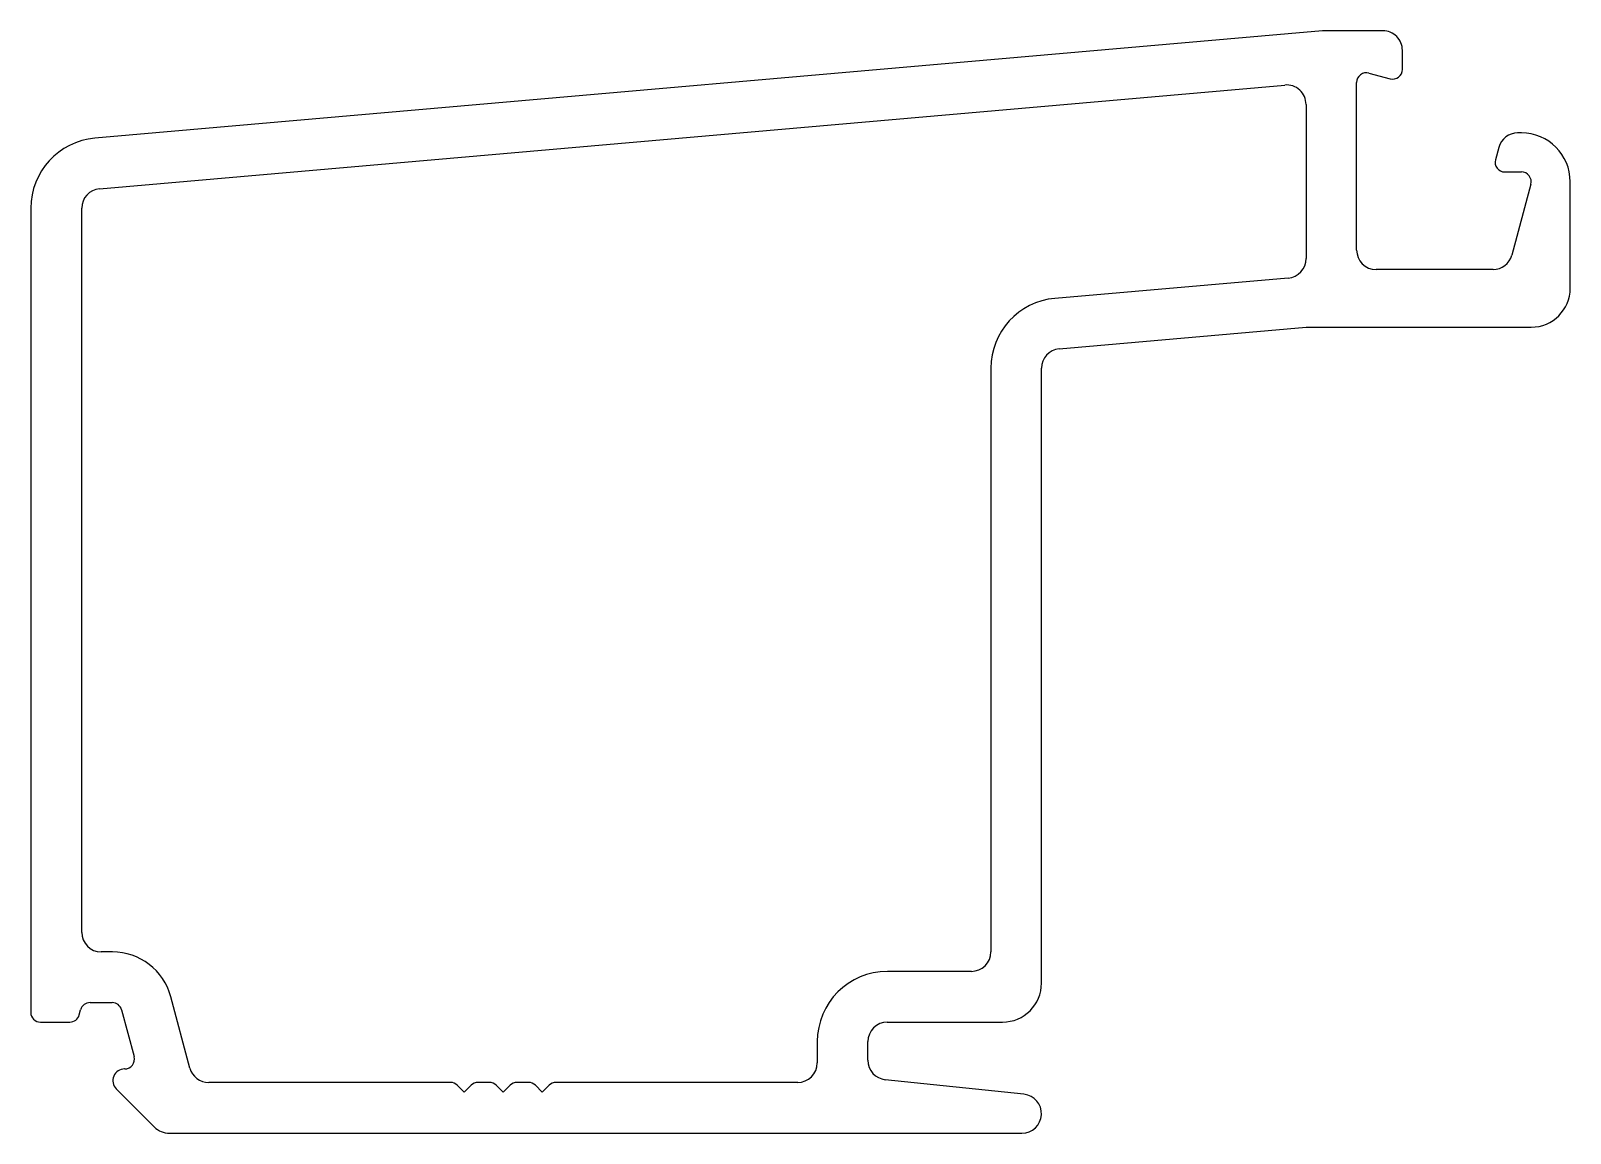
# Model space of a CAD drawing. Extents: x -12.4 to 27.1, y 10 to 38.3.
import ezdxf

# ---------------------------------------------------------------- set-up
doc = ezdxf.new("R2010")
doc.units = 0
doc.layers.get('0').update_dxf_attribs({"linetype": 'CONTINUOUS'})

msp = doc.modelspace()

# ---------------------------------------------------------------- linework, layer by layer
for p, q in [((20.719, 38.279), (-10.738, 35.527)), ((22.267, 38.279), (20.719, 38.279)), ((22.769, 37.291), (22.769, 37.779)), ((21.91, 37.195), (22.454, 37.049)), ((-10.62, 34.232), (19.756, 36.89)), ((21.595, 32.662), (21.595, 36.953)), ((20.3, 36.392), (20.3, 32.443)), ((25.819, 35.662), (25.721, 35.662)), ((25.238, 35.292), (25.153, 34.977)), ((25.395, 34.662), (25.819, 34.662)), ((26.06, 34.348), (25.574, 32.533)), ((27.069, 31.685), (27.069, 34.412)), ((-12.381, 33.734), (-12.381, 13.129)), ((-11.077, 15.179), (-11.077, 33.734)), ((25.091, 32.162), (22.095, 32.162)), ((19.843, 31.945), (13.862, 31.422)), ((13.975, 30.131), (20.3, 30.685)), ((20.3, 30.685), (26.069, 30.685)), ((12.223, 29.633), (12.223, 14.679)), ((13.519, 13.879), (13.519, 29.633)), ((-10.291, 14.679), (-10.577, 14.679)), ((11.723, 14.179), (9.573, 14.179)), ((-8.304, 11.703), (-8.794, 13.53)), ((-11.14, 13.065), (-11.105, 13.194)), ((-10.863, 13.379), (-10.295, 13.379)), ((-10.054, 13.194), (-9.732, 11.994)), ((-12.131, 12.879), (-11.381, 12.879)), ((9.569, 12.879), (12.519, 12.879)), ((7.773, 12.379), (7.773, 11.833)), ((9.069, 11.901), (9.069, 12.379)), ((-9.974, 11.679), (-9.977, 11.679)), ((-10.19, 11.167), (-9.216, 10.194)), ((-1.627, 11.333), (-7.821, 11.333)), ((-1.274, 11.083), (-1.451, 11.26)), ((-1.097, 11.26), (-1.274, 11.083)), ((-0.628, 11.333), (-0.92, 11.333)), ((-0.274, 11.083), (-0.451, 11.26)), ((-0.097, 11.26), (-0.274, 11.083)), ((0.372, 11.333), (0.08, 11.333)), ((0.726, 11.083), (0.549, 11.26)), ((0.903, 11.26), (0.726, 11.083)), ((7.273, 11.333), (1.079, 11.333)), ((13.071, 11.03), (9.517, 11.404)), ((-8.827, 10.033), (13.019, 10.033))]:
    msp.add_line(p, q)
for centre, radius, start, end in [((22.269, 37.779), 0.5, 360, 90.1872), ((21.845, 36.953), 0.25, 75, 180), ((22.519, 37.291), 0.25, 255, 0), ((19.8, 36.392), 0.5, 360, 95), ((-10.581, 33.734), 1.8, 95, 180), ((25.721, 35.162), 0.5, 90, 165), ((25.819, 34.412), 1.25, 360, 90), ((25.395, 34.912), 0.25, 165, 270), ((25.819, 34.412), 0.25, 345, 90), ((-10.577, 33.734), 0.5, 95, 180), ((19.8, 32.443), 0.5, 275, 0), ((22.095, 32.662), 0.5, 180, 270), ((25.091, 32.662), 0.5, 270, 345), ((26.069, 31.685), 1, 270, 0), ((14.019, 29.633), 1.796, 95, 180), ((14.019, 29.633), 0.5, 95, 180), ((-10.577, 15.179), 0.5, 180, 270), ((-10.291, 13.129), 1.55, 15, 90), ((11.723, 14.679), 0.5, 270, 0), ((9.573, 12.379), 1.8, 90, 180), ((12.519, 13.879), 1, 270, 0), ((-12.131, 13.129), 0.25, 180, 270), ((-11.381, 13.129), 0.25, 270.0071, 345), ((-10.863, 13.129), 0.25, 90, 165), ((-10.295, 13.129), 0.25, 15, 90), ((9.569, 12.379), 0.5, 90, 180), ((-9.974, 11.929), 0.25, 270, 15), ((9.569, 11.901), 0.5, 180, 264), ((-9.977, 11.379), 0.3, 90, 225), ((-7.821, 11.833), 0.5, 195, 270), ((7.273, 11.833), 0.5, 270, 0), ((-1.627, 11.083), 0.25, 45, 90), ((-0.92, 11.083), 0.25, 90, 135), ((-0.628, 11.083), 0.25, 45, 90), ((0.08, 11.083), 0.25, 90, 135), ((0.372, 11.083), 0.25, 45, 90), ((1.079, 11.083), 0.25, 90, 135), ((13.019, 10.533), 0.5, 270, 84), ((-8.827, 10.583), 0.55, 225, 270)]:
    msp.add_arc(centre, radius, start, end)

doc.saveas('drawing.dxf')
